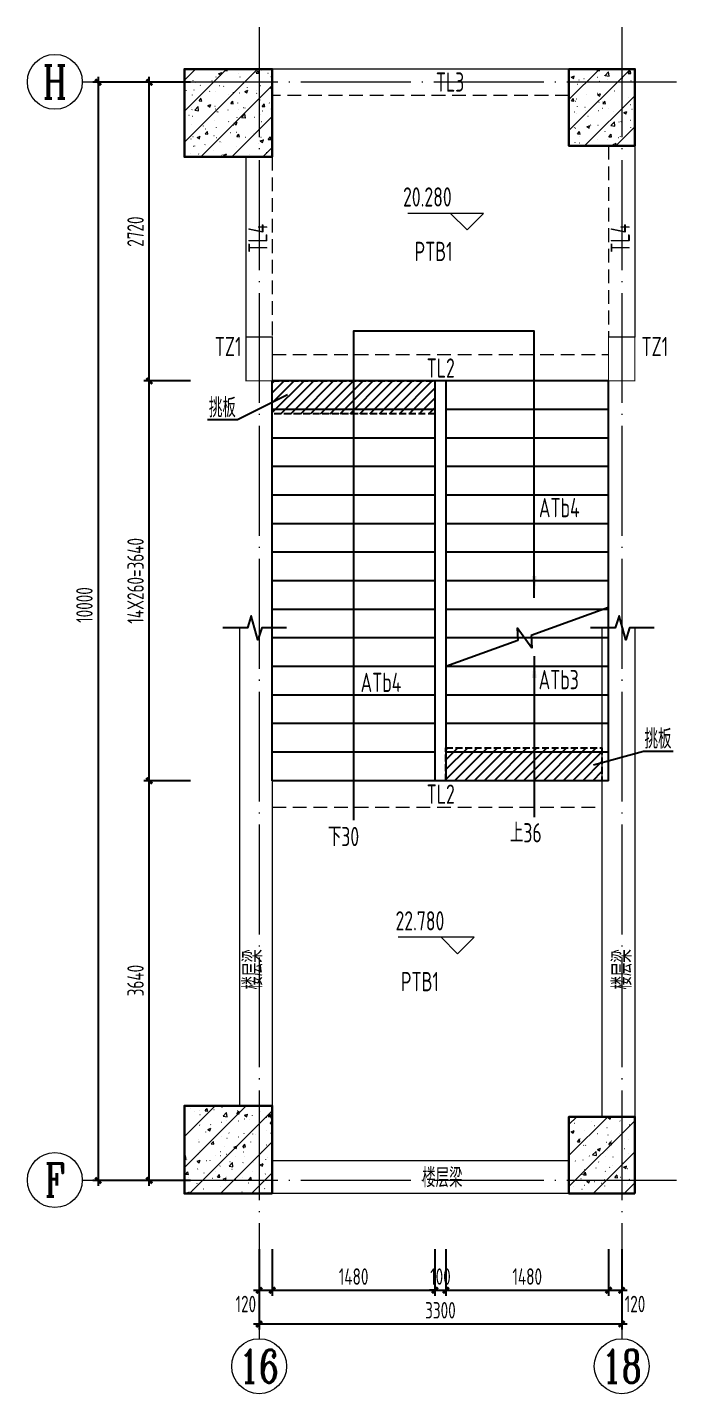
# Model space of a CAD drawing. Extents: x 56246 to 893198, y -950445 to -423535.
# Drawn here: x 500416 to 506326, y -491676 to -479235 of the extents above; entities that cross this region are included whole.
import ezdxf
from ezdxf.enums import TextEntityAlignment as Align

# ---------------------------------------------------------------- set-up
doc = ezdxf.new("R2010")
doc.units = 0
doc.header["$LTSCALE"] = 500
for name, pattern in [('CONTINOUS', [0]), ('DASH', [0.35, 0.25, -0.1]), ('DOTE', [2.42, 2, -0.2, 0.02, -0.2]), ('HIDDEN', [0.375, 0.25, -0.125])]:
    doc.linetypes.add(name, pattern=pattern)
for name, color, linetype, lineweight in [('0S-板-上层柱线', 6, 'Continuous', 18), ('0S-柱-线', 50, 'Continuous', 30), ('0S-梁-不可见', 4, 'HIDDEN', 18), ('0S-梁-线', 5, 'Continuous', 18), ('0S-楼梯-文字', 4, 'Continuous', 20), ('0S-轴线', 1, 'DOTE', 13), ('0S-轴线尺寸', 6, 'CONTINOUS', 18), ('0S-轴线编号', 6, 'CONTINOUS', 18), ('上层柱线', 6, 'Continuous', 18)]:
    doc.layers.add(name, color=color, linetype=linetype, lineweight=lineweight)
for name, color, linetype in [('PUB_DIM', 3, 'Continuous'), ('STAIR', 4, 'Continuous'), ('TEXT_LT', 90, 'Continuous'), ('THIN', 7, 'Continuous')]:
    doc.layers.add(name, color=color, linetype=linetype)
doc.styles.add('TSSD_Axis', font='complex.shx', dxfattribs={"width": 0.7, "bigfont": 'hztxt.shx'})
doc.styles.add('TSSD_DIMENSION', font='tssdeng.shx', dxfattribs={"width": 0.7, "bigfont": 'Hztxt.shx'})
doc.styles.add('TSSD_Rein', font='Tssdeng.shx', dxfattribs={"width": 0.7, "bigfont": 'hztxt.shx'})
doc.dimstyles.new('TSSD_50_50', dxfattribs={"dimtxt": 150, "dimasz": 50, "dimexe": 50, "dimexo": 125, "dimgap": 50, "dimtad": 1, "dimdec": 0, "dimzin": 0, "dimdsep": 46, "dimtxsty": 'TSSD_DIMENSION', "dimblk": 'ARCHTICK', "dimblk1": 'ARCHTICK', "dimblk2": 'ARCHTICK', "dimcen": 0, "dimdle": 50, "dimclrt": 7, "dimadec": 0, "dimazin": 0, "dimtfac": 1, "dimtdec": 0, "dimtix": 1, "dimtmove": 2, "dimatfit": 3, "dimfxl": 1, "dimtolj": 1, "dimtzin": 0, "dimarcsym": 0})
pattern_1 = [(45, (58085.13, 38189.64), (-141.421356, 141.421356), []), (50, (58085.13, 38189.64), (286.90407, -25.10085), [30, -330]), (355, (58085.13, 38189.64), (-55.50053, 300.87685), [24, -264]), (100.4514, (58109.04, 38187.55), (231.40375, 275.77582), [25.49608, -280.45684]), (46.1842, (58085.13, 38269.64), (426.89642, -66.2076), [45, -495]), (96.6356, (58120.7, 38264.12), (373.86508, 389.64715), [38.24412, -420.6852]), (351.1842, (58085.13, 38269.64), (373.86478, 389.64744), [36, -396]), (21, (58125.13, 38249.64), (238.76282, -161.04756), [30, -330]), (326, (58125.13, 38249.64), (97.32613, 290.06002), [24, -264]), (71.4514, (58145.03, 38236.22), (336.08905, 129.0122), [25.49608, -280.45684]), (37.5, (58085.13, 38189.64), (4.863942, 133.157542), [2, -260.8, 2, -268, 2, -265]), (7.5, (58085.13, 38189.64), (105.227815, 157.764685), [2, -152.8, 2, -254.8, 2, -101]), (327.5, (57995.93, 38189.64), (213.528974, -9.021949), [2, -100, 2, -312, 2, -414]), (317.5, (57955.93, 38189.64), (233.27447, 40.041993), [2, -130, 2, -207.2, 2, -294])]

# ---------------------------------------------------------------- blocks, each defined once
blk = doc.blocks.new('_ArchTick')
at = {"color": 0, "linetype": 'ByBlock', "const_width": 0.5}
blk.add_lwpolyline([(-0.53, -0.53), (0.53, 0.53)], dxfattribs=at)
blk = doc.blocks.new('*D891')
at = {"layer": '0S-轴线尺寸', "color": 0, "lineweight": -2, "transparency": 16777216}
for p, q in [((502526, -490360), (502526, -491092)), ((505826, -490360), (505826, -491092)), ((505876, -491042), (502476, -491042))]:
    blk.add_line(p, q, dxfattribs=at)
at = {"layer": 'Defpoints', "color": 0, "transparency": 16777216}
for p in [(502526, -490235), (505826, -490235), (502526, -491042)]:
    blk.add_point(p, dxfattribs=at)
at = {"layer": '0S-轴线尺寸', "color": 0, "lineweight": -2, "transparency": 16777216, "xscale": 50, "yscale": 50, "zscale": 50, "rotation": 180}
blk.add_blockref('_ArchTick', (502526, -491042), dxfattribs=at)
at = {"layer": '0S-轴线尺寸', "color": 0, "lineweight": -2, "transparency": 16777216, "xscale": 50, "yscale": 50, "zscale": 50}
blk.add_blockref('_ArchTick', (505826, -491042), dxfattribs=at)
at = {"layer": '0S-轴线尺寸', "color": 7, "transparency": 16777216, "insert": (504176, -490917), "char_height": 150, "attachment_point": 5, "style": 'TSSD_DIMENSION'}
blk.add_mtext('\\A1;3300', dxfattribs=at)
blk = doc.blocks.new('*D892')
at = {"layer": '0S-轴线尺寸', "color": 0, "lineweight": -2, "transparency": 16777216}
for p, q in [((501901, -479735), (501011, -479735)), ((501061, -479685), (501061, -489785)), ((501901, -489735), (501011, -489735))]:
    blk.add_line(p, q, dxfattribs=at)
at = {"layer": 'Defpoints', "color": 0, "transparency": 16777216}
for p in [(502026, -479735), (501061, -489735), (502026, -489735)]:
    blk.add_point(p, dxfattribs=at)
at = {"layer": '0S-轴线尺寸', "color": 0, "lineweight": -2, "transparency": 16777216, "xscale": 50, "yscale": 50, "zscale": 50}
for p, rotation in [((501061, -479735), 90), ((501061, -489735), 270)]:
    blk.add_blockref('_ArchTick', p, dxfattribs=dict(at, rotation=rotation))
at = {"layer": '0S-轴线尺寸', "color": 7, "transparency": 16777216, "insert": (500936, -484495), "char_height": 150, "attachment_point": 5, "rotation": 90, "style": 'TSSD_DIMENSION'}
blk.add_mtext('\\A1;10000', dxfattribs=at)
blk = doc.blocks.new('*D893')
at = {"layer": '0S-轴线尺寸', "color": 0, "lineweight": -2, "transparency": 16777216}
for p, q in [((504226, -490360), (504226, -490785)), ((505706, -490360), (505706, -490785)), ((504176, -490735), (505756, -490735))]:
    blk.add_line(p, q, dxfattribs=at)
at = {"layer": 'Defpoints', "color": 0, "transparency": 16777216}
for p in [(504226, -490235), (505706, -490235), (505706, -490735)]:
    blk.add_point(p, dxfattribs=at)
at = {"layer": '0S-轴线尺寸', "color": 0, "lineweight": -2, "transparency": 16777216, "xscale": 50, "yscale": 50, "zscale": 50, "rotation": 180}
blk.add_blockref('_ArchTick', (504226, -490735), dxfattribs=at)
at = {"layer": '0S-轴线尺寸', "color": 0, "lineweight": -2, "transparency": 16777216, "xscale": 50, "yscale": 50, "zscale": 50}
blk.add_blockref('_ArchTick', (505706, -490735), dxfattribs=at)
at = {"layer": '0S-轴线尺寸', "color": 7, "transparency": 16777216, "insert": (504966, -490610), "char_height": 150, "attachment_point": 5, "style": 'TSSD_DIMENSION'}
blk.add_mtext('\\A1;1480', dxfattribs=at)
blk = doc.blocks.new('*D894')
at = {"layer": '0S-轴线尺寸', "color": 0, "lineweight": -2, "transparency": 16777216}
for p, q in [((505706, -490360), (505706, -490785)), ((505826, -490360), (505826, -490785)), ((505656, -490735), (505876, -490735))]:
    blk.add_line(p, q, dxfattribs=at)
at = {"layer": 'Defpoints', "color": 0, "transparency": 16777216}
for p in [(505706, -490235), (505826, -490235), (505826, -490735)]:
    blk.add_point(p, dxfattribs=at)
at = {"layer": '0S-轴线尺寸', "color": 0, "lineweight": -2, "transparency": 16777216, "xscale": 50, "yscale": 50, "zscale": 50, "rotation": 180}
blk.add_blockref('_ArchTick', (505706, -490735), dxfattribs=at)
at = {"layer": '0S-轴线尺寸', "color": 0, "lineweight": -2, "transparency": 16777216, "xscale": 50, "yscale": 50, "zscale": 50}
blk.add_blockref('_ArchTick', (505826, -490735), dxfattribs=at)
at = {"layer": '0S-轴线尺寸', "color": 7, "transparency": 16777216, "insert": (505947, -490860), "char_height": 150, "attachment_point": 5, "style": 'TSSD_DIMENSION'}
blk.add_mtext('\\A1;120', dxfattribs=at)
blk = doc.blocks.new('_ARROW')
blk.add_solid([(0, 0), (-1, 0.1), (-1, -0.1)])
blk = doc.blocks.new('*D895')
at = {"layer": '0S-轴线尺寸', "color": 0, "lineweight": -2, "transparency": 16777216}
for p, q in [((501526, -489785), (501526, -486045)), ((501901, -486095), (501476, -486095)), ((501901, -489735), (501476, -489735))]:
    blk.add_line(p, q, dxfattribs=at)
at = {"layer": 'Defpoints', "color": 0, "transparency": 16777216}
for p in [(501526, -486095), (502026, -486095), (502026, -489735)]:
    blk.add_point(p, dxfattribs=at)
at = {"layer": '0S-轴线尺寸', "color": 0, "lineweight": -2, "transparency": 16777216, "xscale": 50, "yscale": 50, "zscale": 50}
for p, rotation in [((501526, -486095), 90), ((501526, -489735), 270)]:
    blk.add_blockref('_ArchTick', p, dxfattribs=dict(at, rotation=rotation))
at = {"layer": '0S-轴线尺寸', "color": 7, "transparency": 16777216, "insert": (501401, -487915), "char_height": 150, "attachment_point": 5, "rotation": 90, "style": 'TSSD_DIMENSION'}
blk.add_mtext('\\A1;3640', dxfattribs=at)
blk = doc.blocks.new('*D896')
at = {"layer": '0S-轴线尺寸', "color": 0, "lineweight": -2, "transparency": 16777216}
for p, q in [((504126, -490360), (504126, -490785)), ((504226, -490360), (504226, -490785)), ((504126, -490735), (504076, -490735)), ((504126, -490735), (504226, -490735)), ((504226, -490735), (504276, -490735))]:
    blk.add_line(p, q, dxfattribs=at)
at = {"layer": 'Defpoints', "color": 0, "transparency": 16777216}
for p in [(504126, -490235), (504226, -490235), (504226, -490735)]:
    blk.add_point(p, dxfattribs=at)
at = {"layer": '0S-轴线尺寸', "color": 0, "lineweight": -2, "transparency": 16777216, "xscale": 50, "yscale": 50, "zscale": 50}
blk.add_blockref('_ArchTick', (504126, -490735), dxfattribs=at)
at = {"layer": '0S-轴线尺寸', "color": 0, "lineweight": -2, "transparency": 16777216, "xscale": 50, "yscale": 50, "zscale": 50, "rotation": 180}
blk.add_blockref('_ArchTick', (504226, -490735), dxfattribs=at)
at = {"layer": '0S-轴线尺寸', "color": 7, "transparency": 16777216, "insert": (504176, -490610), "char_height": 150, "attachment_point": 5, "style": 'TSSD_DIMENSION'}
blk.add_mtext('\\A1;100', dxfattribs=at)
blk = doc.blocks.new('*D897')
at = {"layer": '0S-轴线尺寸', "color": 0, "lineweight": -2, "transparency": 16777216}
for p, q in [((502646, -490360), (502646, -490785)), ((504126, -490360), (504126, -490785)), ((502596, -490735), (504176, -490735))]:
    blk.add_line(p, q, dxfattribs=at)
at = {"layer": 'Defpoints', "color": 0, "transparency": 16777216}
for p in [(502646, -490235), (504126, -490235), (504126, -490735)]:
    blk.add_point(p, dxfattribs=at)
at = {"layer": '0S-轴线尺寸', "color": 0, "lineweight": -2, "transparency": 16777216, "xscale": 50, "yscale": 50, "zscale": 50, "rotation": 180}
blk.add_blockref('_ArchTick', (502646, -490735), dxfattribs=at)
at = {"layer": '0S-轴线尺寸', "color": 0, "lineweight": -2, "transparency": 16777216, "xscale": 50, "yscale": 50, "zscale": 50}
blk.add_blockref('_ArchTick', (504126, -490735), dxfattribs=at)
at = {"layer": '0S-轴线尺寸', "color": 7, "transparency": 16777216, "insert": (503386, -490610), "char_height": 150, "attachment_point": 5, "style": 'TSSD_DIMENSION'}
blk.add_mtext('\\A1;1480', dxfattribs=at)
blk = doc.blocks.new('*D898')
at = {"layer": '0S-轴线尺寸', "color": 0, "lineweight": -2, "transparency": 16777216}
for p, q in [((502526, -490360), (502526, -490785)), ((502646, -490360), (502646, -490785)), ((502476, -490735), (502696, -490735))]:
    blk.add_line(p, q, dxfattribs=at)
at = {"layer": 'Defpoints', "color": 0, "transparency": 16777216}
for p in [(502526, -490235), (502646, -490235), (502646, -490735)]:
    blk.add_point(p, dxfattribs=at)
at = {"layer": '0S-轴线尺寸', "color": 0, "lineweight": -2, "transparency": 16777216, "xscale": 50, "yscale": 50, "zscale": 50, "rotation": 180}
blk.add_blockref('_ArchTick', (502526, -490735), dxfattribs=at)
at = {"layer": '0S-轴线尺寸', "color": 0, "lineweight": -2, "transparency": 16777216, "xscale": 50, "yscale": 50, "zscale": 50}
blk.add_blockref('_ArchTick', (502646, -490735), dxfattribs=at)
at = {"layer": '0S-轴线尺寸', "color": 7, "transparency": 16777216, "insert": (502405, -490860), "char_height": 150, "attachment_point": 5, "style": 'TSSD_DIMENSION'}
blk.add_mtext('\\A1;120', dxfattribs=at)
blk = doc.blocks.new('*D899')
at = {"layer": '0S-轴线尺寸', "color": 0, "lineweight": -2, "transparency": 16777216}
for p, q in [((501901, -479735), (501476, -479735)), ((501526, -482505), (501526, -479685)), ((501901, -482455), (501476, -482455))]:
    blk.add_line(p, q, dxfattribs=at)
at = {"layer": 'Defpoints', "color": 0, "transparency": 16777216}
for p in [(501526, -479735), (502026, -479735), (502026, -482455)]:
    blk.add_point(p, dxfattribs=at)
at = {"layer": '0S-轴线尺寸', "color": 0, "lineweight": -2, "transparency": 16777216, "xscale": 50, "yscale": 50, "zscale": 50}
for p, rotation in [((501526, -479735), 90), ((501526, -482455), 270)]:
    blk.add_blockref('_ArchTick', p, dxfattribs=dict(at, rotation=rotation))
at = {"layer": '0S-轴线尺寸', "color": 7, "transparency": 16777216, "insert": (501401, -481095), "char_height": 150, "attachment_point": 5, "rotation": 90, "style": 'TSSD_DIMENSION'}
blk.add_mtext('\\A1;2720', dxfattribs=at)
blk = doc.blocks.new('*D900')
at = {"layer": '0S-轴线尺寸', "color": 0, "lineweight": -2, "transparency": 16777216}
for p, q in [((501901, -482455), (501476, -482455)), ((501526, -486145), (501526, -482405)), ((501901, -486095), (501476, -486095))]:
    blk.add_line(p, q, dxfattribs=at)
at = {"layer": 'Defpoints', "color": 0, "transparency": 16777216}
for p in [(501526, -482455), (502026, -482455), (502026, -486095)]:
    blk.add_point(p, dxfattribs=at)
at = {"layer": '0S-轴线尺寸', "color": 0, "lineweight": -2, "transparency": 16777216, "xscale": 50, "yscale": 50, "zscale": 50}
for p, rotation in [((501526, -482455), 90), ((501526, -486095), 270)]:
    blk.add_blockref('_ArchTick', p, dxfattribs=dict(at, rotation=rotation))
at = {"layer": '0S-轴线尺寸', "color": 7, "transparency": 16777216, "insert": (501401, -484275), "char_height": 150, "attachment_point": 5, "rotation": 90, "style": 'TSSD_DIMENSION'}
blk.add_mtext('\\A1;14X260=3640', dxfattribs=at)
blk = doc.blocks.new('ts_axno')
at = {"color": 0, "linetype": 'ByBlock', "lineweight": -2}
blk.add_circle((0, 0), 0.5, dxfattribs=at)
at = {"color": 0, "linetype": 'ByBlock', "lineweight": -2, "style": 'TSSD_Axis', "width": 0.7}
blk.add_attdef('A', text='', height=0.6, dxfattribs=at).set_placement((0, 0), align=Align.MIDDLE_CENTER)

msp = doc.modelspace()

# ---------------------------------------------------------------- hatches: boundary and pattern name
h = msp.add_hatch()
h.set_pattern_fill('ANSI31', color=256, scale=20)
h.set_pattern_definition([(45, (182852.905, -12363.795), (-44.9012806, 44.9012806), [])])
h.paths.add_polyline_path([(504126.0379, -482754.8128), (502646.0379, -482754.8128), (502646.0379, -482454.8128), (504126.0379, -482454.8128)])
h = msp.add_hatch()
h.set_pattern_fill('ANSI31', color=256, scale=20)
h.set_pattern_definition([(45, (184432.905, -15703.795), (-44.9012806, 44.9012806), [])])
h.paths.add_polyline_path([(505646.0379, -486094.8128), (504226.0379, -486094.8128), (504226.0379, -485794.8128), (505646.0379, -485794.8128)])
at = {"layer": '上层柱线'}
h = msp.add_hatch(dxfattribs=at)
h.set_pattern_fill('钢筋混凝土', color=256, scale=40, pattern_type=2)
h.set_pattern_definition(pattern_1)
h.paths.add_polyline_path([(502646.0379, -480414.8128), (502646.0379, -479614.8128), (501846.0379, -479614.8128), (501846.0379, -480414.8128)])
h = msp.add_hatch(dxfattribs=at)
h.set_pattern_fill('钢筋混凝土', color=256, scale=40, pattern_type=2)
h.set_pattern_definition(pattern_1)
h.paths.add_polyline_path([(505946.0379, -480314.8128), (505946.0379, -479614.8128), (505346.0379, -479614.8128), (505346.0379, -480314.8128)])
h = msp.add_hatch(dxfattribs=at)
h.set_pattern_fill('钢筋混凝土', color=256, scale=40, pattern_type=2)
h.set_pattern_definition([(45, (58085.13, 38469.64), (-141.421356, 141.421356), []), (50, (58085.13, 38469.64), (286.90407, -25.10085), [30, -330]), (355, (58085.13, 38469.64), (-55.50053, 300.87685), [24, -264]), (100.4514, (58109.04, 38467.55), (231.40375, 275.77582), [25.49608, -280.45684]), (46.1842, (58085.13, 38549.64), (426.89642, -66.2076), [45, -495]), (96.6356, (58120.7, 38544.12), (373.86508, 389.64715), [38.24412, -420.6852]), (351.1842, (58085.13, 38549.64), (373.86478, 389.64744), [36, -396]), (21, (58125.13, 38529.64), (238.76282, -161.04756), [30, -330]), (326, (58125.13, 38529.64), (97.32613, 290.06002), [24, -264]), (71.4514, (58145.03, 38516.22), (336.08905, 129.0122), [25.49608, -280.45684]), (37.5, (58085.13, 38469.64), (4.863942, 133.157542), [2, -260.8, 2, -268, 2, -265]), (7.5, (58085.13, 38469.64), (105.227815, 157.764685), [2, -152.8, 2, -254.8, 2, -101]), (327.5, (57995.93, 38469.64), (213.528974, -9.021949), [2, -100, 2, -312, 2, -414]), (317.5, (57955.93, 38469.64), (233.27447, 40.041993), [2, -130, 2, -207.2, 2, -294])])
h.paths.add_polyline_path([(502646.0379, -489854.8148), (502646.0379, -489054.8148), (501846.0379, -489054.8148), (501846.0379, -489854.8148)])
h = msp.add_hatch(dxfattribs=at)
h.set_pattern_fill('钢筋混凝土', color=256, scale=40, pattern_type=2)
h.set_pattern_definition(pattern_1)
h.paths.add_polyline_path([(505946.0379, -489854.8148), (505946.0379, -489154.8148), (505346.0379, -489154.8148), (505346.0379, -489854.8148)])

# ---------------------------------------------------------------- linework, layer by layer
at = {"linetype": 'DASH', "ltscale": 0.5}
for points in [[(504126.0379, -482754.8128), (502646.0379, -482754.8128), (502646.0379, -482454.8128), (504126.0379, -482454.8128)], [(505646.0379, -486094.8128), (504226.0379, -486094.8128), (504226.0379, -485794.8128), (505646.0379, -485794.8128)]]:
    msp.add_lwpolyline(points, close=True, dxfattribs=at)
at = {"layer": '0S-板-上层柱线', "const_width": 10}
for points in [[(502406.0379, -482054.8128), (502646.0379, -482054.8128), (502646.0379, -482454.8128), (502406.0379, -482454.8128)], [(505706.0379, -482054.8128), (505946.0379, -482054.8128), (505946.0379, -482454.8128), (505706.0379, -482454.8128)]]:
    msp.add_lwpolyline(points, close=True, dxfattribs=at)
at = {"layer": '0S-柱-线'}
for points in [[(502646.0379, -480414.8128), (502646.0379, -479614.8128), (501846.0379, -479614.8128), (501846.0379, -480414.8128)], [(505946.0379, -480314.8128), (505946.0379, -479614.8128), (505346.0379, -479614.8128), (505346.0379, -480314.8128)], [(502646.0379, -489854.8148), (502646.0379, -489054.8148), (501846.0379, -489054.8148), (501846.0379, -489854.8148)], [(505946.0379, -489854.8148), (505946.0379, -489154.8148), (505346.0379, -489154.8148), (505346.0379, -489854.8148)]]:
    msp.add_lwpolyline(points, close=True, dxfattribs=at)
at = {"layer": '0S-梁-不可见'}
for p, q in [((505346.0379, -479854.8128), (502646.0379, -479854.8128)), ((505706.0379, -480314.8128), (505706.0379, -482054.8128)), ((502646.0379, -480414.8128), (502646.0379, -482054.8128)), ((502646.0379, -482214.8128), (505706.0379, -482214.8128)), ((502646.0379, -486334.8128), (505646.0379, -486334.8128))]:
    msp.add_line(p, q, dxfattribs=at)
at = {"layer": '0S-梁-线'}
for p, q in [((505346.0379, -479614.8128), (502646.0379, -479614.8128)), ((505946.0379, -480314.8128), (505946.0379, -482054.8128)), ((502406.0379, -480414.8128), (502406.0379, -482054.8128)), ((502646.0379, -482454.8128), (505706.0379, -482454.8128)), ((502346.0379, -484702.6685), (502346.0379, -489054.8148)), ((502646.0379, -484702.6685), (502646.0379, -489054.8148)), ((505646.0379, -484702.6685), (505646.0379, -489154.8148)), ((505946.0379, -484702.6685), (505946.0379, -489154.8148)), ((502646.0379, -486094.8128), (505646.0379, -486094.8128)), ((505346.0379, -489554.8128), (502646.0379, -489554.8128)), ((505346.0379, -489854.8128), (502646.0379, -489854.8128))]:
    msp.add_line(p, q, dxfattribs=at)
at = {"layer": '0S-楼梯-文字'}
for p, q in [((504418.9397, -480928.8921), (503878.9397, -480928.8921)), ((504268.9397, -480928.8921), (504418.9397, -481078.8921)), ((504568.9397, -480928.8921), (504268.9397, -480928.8921)), ((504418.9397, -481078.8921), (504568.9397, -480928.8921)), ((504331.8034, -487520.5576), (503791.8034, -487520.5576)), ((504181.8034, -487520.5576), (504331.8034, -487670.5576)), ((504481.8034, -487520.5576), (504181.8034, -487520.5576)), ((504331.8034, -487670.5576), (504481.8034, -487520.5576))]:
    msp.add_line(p, q, dxfattribs=at)
at = {"layer": '0S-轴线'}
for p, q in [((502526.0379, -479234.8128), (502526.0379, -490234.8128)), ((505826.0379, -479234.8128), (505826.0379, -490234.8128)), ((506326.0379, -479734.8128), (502026.0379, -479734.8128)), ((506326.0379, -489734.8128), (502026.0379, -489734.8128))]:
    msp.add_line(p, q, dxfattribs=at)
at = {"layer": '0S-轴线尺寸'}
for p, q in [((502526.0379, -490234.8128), (502526.0379, -491176.3969)), ((505826.0379, -490234.8128), (505826.0379, -491176.3969))]:
    msp.add_line(p, q, dxfattribs=at)
at = {"layer": '0S-轴线编号'}
for p, q in [((502026.0379, -479734.8128), (500916.3721, -479734.8128)), ((502026.0379, -489734.8128), (500916.3721, -489734.8128))]:
    msp.add_line(p, q, dxfattribs=at)
at = {"layer": 'PUB_DIM'}
for points in [[(505030.582, -484430.1946), (505030.582, -482002.9731), (503386.0379, -482002.9731), (503386.0379, -486453.1298)], [(505030.582, -484959.4265), (505030.582, -486425.5784)]]:
    msp.add_lwpolyline(points, dxfattribs=at)
at = {"layer": 'STAIR'}
for p, q in [((504126.0379, -482454.8128), (502646.0379, -482454.8128)), ((502646.0379, -486094.8128), (502646.0379, -482454.8128)), ((504226.0379, -482454.8128), (504126.0379, -482454.8128)), ((504126.0379, -482454.8128), (504126.0379, -486094.8128)), ((504226.0379, -482454.8128), (504226.0379, -486094.8128)), ((505706.0379, -482454.8128), (504226.0379, -482454.8128)), ((505706.0379, -486094.8128), (505706.0379, -482454.8128)), ((504126.0379, -482714.8128), (502646.0379, -482714.8128)), ((505706.0379, -482714.8128), (504226.0379, -482714.8128)), ((504126.0379, -482974.8128), (502646.0379, -482974.8128)), ((505706.0379, -482974.8128), (504226.0379, -482974.8128)), ((504126.0379, -483234.8128), (502646.0379, -483234.8128)), ((505706.0379, -483234.8128), (504226.0379, -483234.8128)), ((504126.0379, -483494.8128), (502646.0379, -483494.8128)), ((505706.0379, -483494.8128), (504226.0379, -483494.8128)), ((504126.0379, -483754.8128), (502646.0379, -483754.8128)), ((505706.0379, -483754.8128), (504226.0379, -483754.8128)), ((504126.0379, -484014.8128), (502646.0379, -484014.8128)), ((505706.0379, -484014.8128), (504226.0379, -484014.8128)), ((504126.0379, -484274.8128), (502646.0379, -484274.8128)), ((505706.0379, -484274.8128), (504226.0379, -484274.8128)), ((504126.0379, -484534.8128), (502646.0379, -484534.8128)), ((505706.0379, -484534.8128), (504226.0379, -484534.8128)), ((505706.0379, -484516.631), (505002.1245, -484772.5995)), ((505006.8235, -484887.9378), (504875.2524, -484701.6878)), ((504875.2524, -484701.6878), (504879.9514, -484817.0261)), ((504126.0379, -484794.8128), (502646.0379, -484794.8128)), ((505706.0379, -484794.8128), (504226.0379, -484794.8128)), ((504879.9514, -484817.0261), (504226.0379, -485054.8128)), ((505002.1245, -484772.5995), (505006.8235, -484887.9378)), ((504126.0379, -485054.8128), (502646.0379, -485054.8128)), ((505706.0379, -485054.8128), (504226.0379, -485054.8128)), ((504126.0379, -485314.8128), (502646.0379, -485314.8128)), ((505706.0379, -485314.8128), (504226.0379, -485314.8128)), ((504126.0379, -485574.8128), (502646.0379, -485574.8128)), ((505706.0379, -485574.8128), (504226.0379, -485574.8128)), ((504126.0379, -485834.8128), (502646.0379, -485834.8128)), ((505706.0379, -485834.8128), (504226.0379, -485834.8128)), ((504126.0379, -486094.8128), (502646.0379, -486094.8128)), ((504226.0379, -486094.8128), (504126.0379, -486094.8128)), ((505706.0379, -486094.8128), (504226.0379, -486094.8128))]:
    msp.add_line(p, q, dxfattribs=at)
at = {"layer": 'TEXT_LT'}
for points in [[(502783.9699, -482580.605), (502329.3057, -482809.7834), (502057.3524, -482809.7834)], [(505568.106, -485949.5748), (506022.7702, -485825.7639), (506294.7235, -485825.7639)]]:
    msp.add_lwpolyline(points, dxfattribs=at)
at = {"layer": 'THIN'}
for points in [[(502774.6831, -484702.6685), (502549.6831, -484702.6685), (502514.6831, -484812.6685), (502454.6831, -484592.6685), (502419.6831, -484702.6685), (502194.6831, -484702.6685)], [(506122.6606, -484702.6685), (505897.6606, -484702.6685), (505862.6606, -484812.6685), (505802.6606, -484592.6685), (505767.6606, -484702.6685), (505542.6606, -484702.6685)]]:
    msp.add_lwpolyline(points, dxfattribs=at)
at = {"layer": '上层柱线'}
for points in [[(505946.0379, -480314.8128), (505946.0379, -479614.8128), (505346.0379, -479614.8128), (505346.0379, -480314.8128)], [(505946.0379, -489854.8148), (505946.0379, -489154.8148), (505346.0379, -489154.8148), (505346.0379, -489854.8148)]]:
    msp.add_lwpolyline(points, close=True, dxfattribs=at)

# ---------------------------------------------------------------- block references
at = {"layer": '0S-轴线编号'}
ref = msp.add_blockref('ts_axno', (500666.3955, -479731.3912), dxfattribs=dict(at, xscale=500, yscale=500, zscale=500))
ref.add_attrib('18', 'H', dxfattribs={"height": 300, "style": 'TSSD_Axis', "width": 0.7}).set_placement((500666.3955, -479731.3912), align=Align.MIDDLE_CENTER)
ref = msp.add_blockref('ts_axno', (500666.3955, -489731.3912), dxfattribs=dict(at, xscale=500, yscale=500, zscale=500))
ref.add_attrib('18', 'F', dxfattribs={"height": 300, "style": 'TSSD_Axis', "width": 0.7}).set_placement((500666.3955, -489731.3912), align=Align.MIDDLE_CENTER)
ref = msp.add_blockref('ts_axno', (502526.0379, -491426.3969), dxfattribs=dict(at, xscale=500, yscale=500, zscale=500))
ref.add_attrib('17', '16', dxfattribs={"height": 300, "style": 'TSSD_Axis', "width": 0.7}).set_placement((502526.0379, -491426.3969), align=Align.MIDDLE_CENTER)
ref = msp.add_blockref('ts_axno', (505826.0379, -491426.3969), dxfattribs=dict(at, xscale=500, yscale=500, zscale=500))
ref.add_attrib('18', '18', dxfattribs={"height": 300, "style": 'TSSD_Axis', "width": 0.7}).set_placement((505826.0379, -491426.3969), align=Align.MIDDLE_CENTER)
at = {"layer": 'PUB_DIM', "xscale": 200, "yscale": 200, "zscale": 200}
for p, rotation in [((505030.582, -484430.1946), 270), ((505030.582, -484959.4265), 90)]:
    msp.add_blockref('_ARROW', p, dxfattribs=dict(at, rotation=rotation))

# ---------------------------------------------------------------- texts
at = {"layer": '0S-楼梯-文字', "style": 'TSSD_Rein', "width": 0.7}
for s, p in [('TL3', (504134.1966, -479820.748)), ('TZ1', (502122.3239, -482228.8906)), ('TZ1', (506005.7019, -482228.8906)), ('TL2', (504050.8594, -482424.4682)), ('TL2', (504050.8594, -486304.4682)), ('下30', (503151.4062, -486690.6941)), ('上36', (504808.4859, -486656.6152)), ('楼层梁', (504009.7932, -489797.213))]:
    msp.add_text(s, height=175, dxfattribs=at).set_placement(p)
for s, p in [('20.280', (504057.2347, -480778.8921)), ('PTB1', (504113.7518, -481275.0458)), ('22.780', (503989.3829, -487370.5576)), ('PTB1', (503989.3829, -487923.8754))]:
    msp.add_text(s, height=175, dxfattribs=at).set_placement(p, align=Align.MIDDLE)
for s, p in [('TL4', (502601.7947, -481287.8137)), ('TL4', (505899.9423, -481287.8137)), ('楼层梁', (502555.4964, -487996.425)), ('楼层梁', (505915.4964, -487996.425))]:
    msp.add_text(s, height=175, rotation=90, dxfattribs=at).set_placement(p)
at = {"layer": 'TEXT_LT', "style": 'TSSD_Rein', "width": 0.7}
for rotation, p in [(0.00000003, (502069.1017, -482785.9762, 33.9)), (359.99999997, (506034.116, -485801.9567, 33.9))]:
    msp.add_text('挑板', height=175, rotation=rotation, dxfattribs=at).set_placement(p)
for s, p in [('ATb4', (505072.3057, -483695.9405)), ('ATb3', (505069.8824, -485262.1021)), ('ATb4', (503449.4067, -485287.1021))]:
    msp.add_text(s, height=175, dxfattribs=at).set_placement(p)

# ---------------------------------------------------------------- dimensions: what is measured, and where the dimension line sits
at = {"layer": '0S-轴线尺寸'}
for base, p1, p2, angle, picture, middle, dimtype in [((501060.5566, -489734.8128), (502026.0379, -479734.8128), (502026.0379, -489734.8128), 270, '*D892', (500935.5566, -484494.8128), 160), ((502646.0379, -490734.8128), (502526.0379, -490234.8128), (502646.0379, -490234.8128), 0, '*D898', (502405.0764, -490859.8128), 161), ((505826.0379, -490734.8128), (505706.0379, -490234.8128), (505826.0379, -490234.8128), 0, '*D894', (505946.9995, -490859.8128), 161)]:
    dim = msp.add_linear_dim(base=base, p1=p1, p2=p2, angle=angle, dimstyle='TSSD_50_50', dxfattribs=at)
    dim.commit()
    dim.dimension.update_dxf_attribs({"geometry": picture, "text_midpoint": middle, "dimtype": dimtype})
for p1, p2, distance, picture, middle in [((502026.0379, -482454.8129), (502026.0379, -479734.8128), 500, '*D899', (501401.0379, -481094.8128)), ((502026.0379, -489734.8128), (502026.0379, -486094.8128), 500, '*D895', (501401.0379, -487914.8128)), ((502646.0379, -490234.8128), (504126.0379, -490234.8128), -500, '*D897', (503386.0379, -490609.8128)), ((504126.0379, -490234.8128), (504226.0379, -490234.8128), -500, '*D896', (504176.0379, -490609.8128)), ((504226.0379, -490234.8128), (505706.0379, -490234.8128), -500, '*D893', (504966.0379, -490609.8128))]:
    dim = msp.add_aligned_dim(p1=p1, p2=p2, distance=distance, dimstyle='TSSD_50_50', dxfattribs=at)
    dim.commit()
    dim.dimension.update_dxf_attribs({"geometry": picture, "text_midpoint": middle})
dim = msp.add_aligned_dim(p1=(502026.0379, -486094.8128), p2=(502026.0379, -482454.8129), distance=500, text='14X260=<>', dimstyle='TSSD_50_50', dxfattribs=at)
dim.commit()
dim.dimension.update_dxf_attribs({"geometry": '*D900', "text_midpoint": (501401.0379, -484274.8128)})
dim = msp.add_linear_dim(base=(502526.0379, -491042.1825), p1=(505826.0379, -490234.8128), p2=(502526.0379, -490234.8128), dimstyle='TSSD_50_50', dxfattribs=at)
dim.commit()
dim.dimension.update_dxf_attribs({"geometry": '*D891', "text_midpoint": (504176.0379, -490917.1825)})

doc.saveas('drawing.dxf')
